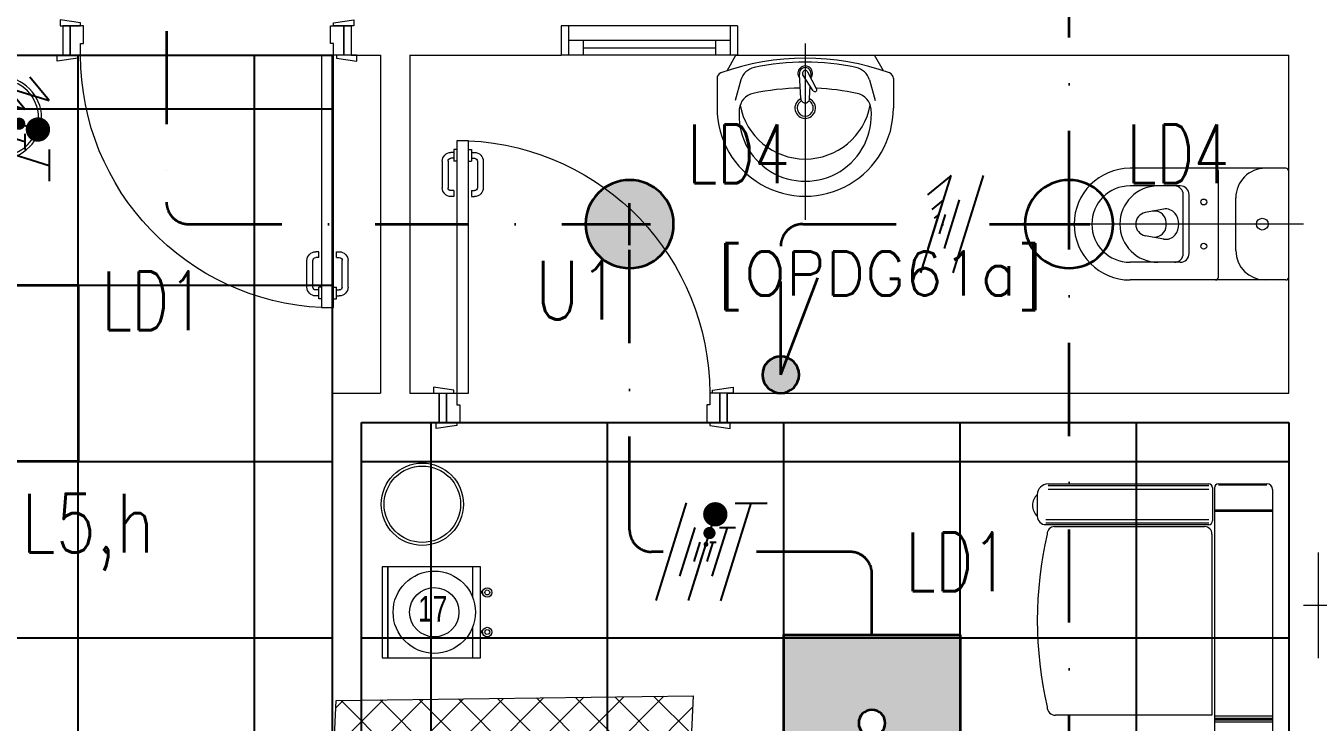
# Model space of a CAD drawing. Header units: inches. Extents: x -12418 to 183584, y -29325 to 19878.
# Drawn here: x 11222 to 15618, y 1512 to 3883 of the extents above; entities that cross this region are included whole.
import ezdxf
from ezdxf.enums import TextEntityAlignment as Align

# ---------------------------------------------------------------- set-up
doc = ezdxf.new("R2010")
doc.units = ezdxf.units.IN
doc.header["$LTSCALE"] = 25
doc.header["$MEASUREMENT"] = 0
doc.linetypes.add('DASHDOT', pattern=[25.4, 12.7, -6.35, 0, -6.35])
doc.layers.get('0').update_dxf_attribs({"color": 8})
for name, color, linetype, lineweight in [('00-Ground Floor$0$72_EGR_BASE_TEXT', 252, 'Continuous', 5), ('00-Ground Floor$0$72_EGR_EQP_TAG', 142, 'Continuous', 5), ('00-Ground Floor$0$Aluminum', 251, 'Continuous', 5), ('00-Ground Floor$0$C-HYDR-CTCH', 251, 'Continuous', 5), ('00-Ground Floor$0$Hatch', 254, 'Continuous', 5), ('00-Ground Floor$0$LOADING', 253, 'Continuous', 5), ('00-Ground Floor$0$SANIT', 250, 'Continuous', 5), ('00-Ground Floor$0$Walls', 251, 'Continuous', 5), ('00-Ground Floor$0$Wooden Joinery', 251, 'Continuous', 5), ('E-LITE-CIRC', 6, 'Continuous', 25), ('E-LITE-CIRC-NUMB', 6, 'Continuous', 25), ('E-LITE-CLNG', 150, 'Continuous', 35), ('E-LITE-CLNG @ 100', 150, 'Continuous', 35), ('E-LITE-CLNG-CNDT', 6, 'DASHDOT', 35), ('E-LITE-CTRL', 6, 'Continuous', 25), ('E-LITE-IDEN', 6, 'Continuous', 25), ('E-LITE-SWCH @ 100', 3, 'Continuous', 35), ('E-POWR-WIRE', 6, 'Continuous', 25), ('E-POWR-WIRE @ 100', 6, 'Continuous', 25), ('E-POWR-WIRE @ 20', 6, 'Continuous', 25), ('E-POWR-WIRE @ 50', 6, 'Continuous', 25)]:
    doc.layers.add(name, color=color, linetype=linetype, lineweight=lineweight)
doc.layers.add('00-Ground Floor$0$False Ceiling', color=251, linetype='Continuous')
doc.styles.add('00-Ground Floor$0$SIMPLEX', font='SIMPLEX.shx', dxfattribs={"height": 150})
doc.styles.add('00-Ground Floor$0$X3G_ENTITY_257CFD', font='swisscl.ttf', dxfattribs={"height": 200})
doc.styles.add('DC_Simplex', font='SIMPLEX.shx', dxfattribs={"width": 0.7})

# ---------------------------------------------------------------- blocks, each defined once
blk = doc.blocks.new('00-Ground Floor$0$A$C72370EFE')
at = {"layer": '00-Ground Floor$0$Wooden Joinery'}
for p, q in [((-0.01, -0.04), (-0.02, -0.04)), ((-0.01, -0.03), (-0.01, -0.07)), ((0, -0.03), (-0.01, -0.03)), ((0.04, -0.03), (0.05, -0.03)), ((0.05, -0.03), (0.05, -0.07)), ((0.05, -0.04), (0.06, -0.04)), ((-0.05, -0.07), (-0.05, -0.16)), ((-0.03, -0.07), (-0.03, -0.16)), ((-0.01, -0.06), (-0.02, -0.06)), ((0, -0.07), (-0.01, -0.07)), ((0.04, -0.07), (0.05, -0.07)), ((0.05, -0.06), (0.06, -0.06)), ((0.07, -0.07), (0.07, -0.16)), ((0.09, -0.07), (0.09, -0.16)), ((-0.01, -0.17), (-0.02, -0.17)), ((-0.01, -0.17), (-0.01, -0.19)), ((0.05, -0.17), (0.06, -0.17)), ((0.05, -0.17), (0.05, -0.19)), ((-0.01, -0.19), (-0.02, -0.19)), ((0.05, -0.19), (0.06, -0.19))]:
    blk.add_line(p, q, dxfattribs=at)
for centre, radius, start, end in [((-0.02, -0.07), 0.03, 90, 180), ((0.06, -0.07), 0.03, 0, 90), ((-0.02, -0.07), 0.01, 90, 180), ((0.06, -0.07), 0.01, 0, 90), ((-0.02, -0.16), 0.03, 180, 270), ((-0.02, -0.16), 0.01, 180, 270), ((0.06, -0.16), 0.01, 270, 0), ((0.06, -0.16), 0.03, 270, 0)]:
    blk.add_arc(centre, radius, start, end, dxfattribs=at)
blk = doc.blocks.new('00-Ground Floor$0$A$C5DAD61B4')
at = {"layer": '00-Ground Floor$0$Wooden Joinery'}
for points in [[(80, 959.1), (80, 969.1), (10, 979.1), (10, 959.1)], [(940, 959.1), (940, 969.1), (1010, 979.1), (1010, 959.1)], [(70, 859.1), (70, 849.1), (0, 839.1), (0, 859.1)], [(120, 859.1), (120, 0), (80, 0), (80, 859.1)], [(950, 859.1), (950, 849.1), (1020, 839.1), (1020, 859.1)]]:
    blk.add_lwpolyline(points, close=True, dxfattribs=at)
for points in [[(45, 859.1), (45, 959.1), (20, 959.1), (20, 859.1), (45, 859.1)], [(45, 859.1), (80, 859.1), (80, 899.1), (90, 899.1), (90, 959.1), (45, 959.1), (45, 859.1)], [(975, 859.1), (940, 859.1), (940, 899.1), (930, 899.1), (930, 959.1), (975, 959.1), (975, 859.1)], [(975, 859.1), (975, 959.1), (1000, 959.1), (1000, 859.1), (975, 859.1)]]:
    blk.add_lwpolyline(points, dxfattribs=at)
blk.add_arc((80, 859.1), 860, 272.666, 0, dxfattribs=at)
at = {"layer": '00-Ground Floor$0$Wooden Joinery', "xscale": 999.9999999998854, "yscale": 999.9999999998854, "zscale": 999.9999999998854, "rotation": 180}
blk.add_blockref('00-Ground Floor$0$A$C72370EFE', (120, 0), dxfattribs=at)
blk = doc.blocks.new('00-Ground Floor$0$WC manta')
at = {"layer": '00-Ground Floor$0$SANIT'}
for p, q in [((-0.13, 0.18), (-0.13, -0.18)), ((-0.12, 0.19), (0.41, 0.19)), ((0.109, 0.18), (0.109, -0.18)), ((0.05, 0.09), (0.05, -0.09)), ((0.209, 0.1), (0.209, -0.1)), ((0.229, 0.1), (0.229, -0.1)), ((0.239, 0.13), (0.41, 0.13)), ((0.2955, 0.051), (0.3581, 0.0393)), ((-0.18, 0), (0.65, 0)), ((0.2955, -0.051), (0.3581, -0.0393)), ((0.239, -0.13), (0.41, -0.13)), ((-0.12, -0.19), (0.41, -0.19))]:
    blk.add_line(p, q, dxfattribs=at)
for centre, radius in [((0.159, 0.0752), 0.01), ((-0.04, 0), 0.02), ((0.159, -0.0753), 0.01)]:
    blk.add_circle(centre, radius, dxfattribs=at)
for centre, radius, start, end in [((-0.12, 0.18), 0.01, 90, 180), ((-0.05, 0.09), 0.1, 0, 90), ((0.119, 0.18), 0.01, 90, 180), ((0.41, 0), 0.19, 270, 90), ((0.239, 0.1), 0.03, 90, 180), ((0.259, 0.1), 0.03, 90, 180), ((0.3147, 0), 0.13, 270, 90), ((0.41, 0), 0.13, 270, 90), ((0.2882, 0.0117), 0.04, 79.4289, 141.525), ((0.3271, 0.0044), 0.04, 79.4289, 166.4176), ((0.3029, 0), 0.0588, 141.525, 218.475), ((0.3454, 0), 0.0588, 166.4176, 193.5824), ((0.3507, 0), 0.04, 280.5711, 79.4289), ((0.2882, -0.0117), 0.04, 218.475, 280.5711), ((0.3271, -0.0044), 0.04, 193.5824, 280.5711), ((-0.05, -0.09), 0.1, 270, 0), ((0.239, -0.1), 0.03, 180, 270), ((0.259, -0.1), 0.03, 180, 270), ((-0.12, -0.18), 0.01, 180, 270), ((0.119, -0.18), 0.01, 180, 270)]:
    blk.add_arc(centre, radius, start, end, dxfattribs=at)
blk = doc.blocks.new('00-Ground Floor$0$lav-manta 60')
at = {"layer": '00-Ground Floor$0$SANIT'}
for p, q in [((-0.2658, -0.0529), (-0.2358, 0)), ((-0.2358, 0), (0.2358, 0)), ((0, 0.04), (0, -0.56)), ((0.2658, -0.0529), (0.2358, 0)), ((-0.3, -0.0789), (-0.3, -0.18)), ((-0.2185, -0.0841), (-0.2383, -0.1537)), ((-0.015, -0.1473), (-0.0199, -0.064)), ((0.0274, -0.121), (-0.0078, -0.0673)), ((0.0389, -0.1142), (0.0087, -0.0575)), ((0.0191, -0.077), (0.0199, -0.064)), ((0.2185, -0.0841), (0.2383, -0.1537)), ((0.3, -0.0789), (0.3, -0.18)), ((0.015, -0.1473), (0.0174, -0.1057))]:
    blk.add_line(p, q, dxfattribs=at)
for centre, radius, start, end in [((0, -0.8557), 0.8457, 70.1771, 109.8229), ((-0.1608, -0.1006), 0.06, 101.8086, 164.0794), ((0, -0.8696), 0.8457, 78.1914, 101.8086), ((0, -0.0617), 0.025, 320.7474, 220.368), ((0, -0.0617), 0.02, 353.2671, 186.682), ((0.1608, -0.1006), 0.06, 15.9206, 78.1914), ((-0.28, -0.0789), 0.02, 109.8229, 180), ((0, -0.0617), 0.00966, 25.4127, 215.9577), ((0.28, -0.0789), 0.02, 0, 70.1771), ((-0.1645, -0.189), 0.06, 102.0883, 174.8142), ((0, -0.9572), 0.8457, 91.1572, 102.0883), ((0, -0.9572), 0.8457, 88.5486, 88.844), ((0.0332, -0.1176), 0.00666, 210.6852, 30.6852), ((0, -0.9572), 0.8457, 77.9117, 87.4274), ((0.1645, -0.189), 0.06, 5.1858, 77.9117), ((0, -0.1282), 0.2252, 190.6097, 349.3903), ((0, -0.18), 0.035, 115.3106, 64.6894), ((0, -0.18), 0.0275, 117.1496, 62.8504), ((0, -0.1473), 0.015, 180, 0), ((0, -0.18), 0.3, 180, 0), ((0, -0.2039), 0.2252, 174.8142, 5.1858)]:
    blk.add_arc(centre, radius, start, end, dxfattribs=at)
blk = doc.blocks.new('00-Ground Floor$0$GF21008-P')
at = {"layer": '00-Ground Floor$0$LOADING'}
for p, q in [((-0.7709, 0), (0.7906, 0)), ((-0.7019, -0.1974), (-0.7019, 0)), ((-0.6994, -0.1974), (-0.6994, 0)), ((-0.6968, -0.1974), (-0.6968, 0)), ((0, -0.1974), (0, 0)), ((0.0069, -0.1974), (0.0069, 0)), ((0.0099, -0.1974), (0.0099, 0)), ((0.0128, -0.1974), (0.0128, 0)), ((0.0197, -0.1974), (0.0197, 0)), ((-0.79, -0.1841), (-0.79, -0.0191)), ((-0.7866, -0.1841), (-0.7866, -0.0191)), ((-0.79, -0.7634), (-0.79, -0.217)), ((-0.784, -0.7634), (-0.784, -0.217)), ((-0.7767, -0.1974), (0.7964, -0.1974)), ((-0.7767, -0.2037), (-0.6644, -0.2037)), ((-0.7722, -0.7634), (-0.7722, -0.217)), ((-0.6689, -0.7712), (-0.6689, -0.217)), ((-0.6571, -0.7712), (-0.6571, -0.217)), ((-0.6512, -0.7712), (-0.6512, -0.217)), ((-0.6191, -0.2059), (-0.0026, -0.2059)), ((-0.0026, -0.2059), (-0.0026, -0.7385)), ((-0.6444, -0.7413), (-0.6444, -0.2312)), ((-0.7533, -0.8), (-0.68, -0.8))]:
    blk.add_line(p, q, dxfattribs=at)
for centre, radius, start, end in [((-0.7709, -0.0191), 0.0191, 90, 180), ((-0.7767, -0.1841), 0.0133, 180, 270), ((-0.7767, -0.217), 0.0133, 90, 180), ((-0.6644, -0.217), 0.0133, 0, 90), ((-0.6191, -0.2312), 0.0253, 90, 180), ((-0.6191, -0.7413), 0.0253, 180, 270), ((-0.0307, -0.7385), 0.0281, 270, 0), ((-0.7533, -0.7634), 0.0366, 180, 270), ((-0.68, -0.7712), 0.0288, 270, 0), ((-0.3249, 0.51), 1.31, 257.0217, 282.9783), ((-0.7167, -0.7662), 0.0499, 222.6462, 317.3538)]:
    blk.add_arc(centre, radius, start, end, dxfattribs=at)
blk = doc.blocks.new('00-Ground Floor$0$WATER DISPENSER1')
at = {"layer": '00-Ground Floor$0$LOADING'}
for p, q in [((39.296, -0.3448), (39.1904, -0.3448)), ((39.5004, -0.3448), (39.3949, -0.3448))]:
    blk.add_line(p, q, dxfattribs=at)
blk.add_lwpolyline([(39.5004, -0.6333), (39.5004, -0.3183), (39.1904, -0.3183), (39.1904, -0.6333), (39.5004, -0.6333)], dxfattribs=at)
for points in [[(39.2749, -0.3183), (39.278, -0.3183), (39.278, -0.3118), (39.2749, -0.3118)], [(39.281, -0.3183), (39.278, -0.3183), (39.278, -0.3118), (39.281, -0.3118)], [(39.4098, -0.3183), (39.4129, -0.3183), (39.4129, -0.3118), (39.4098, -0.3118)], [(39.416, -0.3183), (39.4129, -0.3183), (39.4129, -0.3118), (39.416, -0.3118)], [(39.5004, -0.6333), (39.1904, -0.6333), (39.1904, -0.6529), (39.5004, -0.6529)]]:
    blk.add_lwpolyline(points, close=True, dxfattribs=at)
for centre, radius in [((39.278, -0.2956), 0.0161), ((39.278, -0.2956), 0.00834), ((39.4129, -0.2956), 0.0161), ((39.4129, -0.2956), 0.00834), ((39.3454, -0.4758), 0.14), ((39.3454, -0.4758), 0.084)]:
    blk.add_circle(centre, radius, dxfattribs=at)
blk = doc.blocks.new('00-Ground Floor$0$WM00001-P')
at = {"layer": '00-Ground Floor$0$LOADING'}
for radius in [0.14, 0.13]:
    blk.add_circle((0, 0), radius, dxfattribs=at)
blk = doc.blocks.new('00-Ground Floor$0$A$Ce9e1c4c3')
at = {"layer": '00-Ground Floor$0$False Ceiling', "color": 254, "linetype": 'Continuous'}
for p, q in [((-94542.1, 3782.6, 0), (-87736.7, 3782.6, 0)), ((-88600, -2747.4), (-88600, 3782.6)), ((-88000, -2747.4), (-88000, 3782.6)), ((-87736.7, 3782.6, 0), (-87736.7, -2747.4, 0)), ((-94542.1, 3600), (-87736.7, 3600)), ((-94542.1, 3000), (-87736.7, 3000)), ((-87400, -847.4), (-87400, 2532.6)), ((-86800, -847.4), (-86800, 2532.6)), ((-86200, -847.4), (-86200, 2532.6)), ((-85600, -847.4), (-85600, 2532.6)), ((-85000, -847.4), (-85000, 2532.6)), ((-94542.1, 2400), (-87736.7, 2400)), ((-87636.7, 2400), (-84482.1, 2400)), ((-94542.1, 1800), (-87736.7, 1800)), ((-87636.7, 1800), (-84482.1, 1800))]:
    blk.add_line(p, q, dxfattribs=at)
at = {"layer": '00-Ground Floor$0$False Ceiling', "color": 254}
for p, q in [((-87636.7, -847.4, 0), (-87636.7, 2532.6, 0)), ((-87636.7, 2532.6, 0), (-84482.1, 2532.6, 0)), ((-84482.1, 2532.6, 0), (-84482.1, -847.4, 0))]:
    blk.add_line(p, q, dxfattribs=at)
blk = doc.blocks.new('00-Ground Floor')
at = {"layer": '00-Ground Floor$0$Hatch'}
h = blk.add_hatch(dxfattribs=at)
h.set_pattern_fill('ANSI37', color=256, scale=30)
h.set_pattern_definition([(45, (-1981.42, -13099.68), (-67.35192, 67.35192), []), (135, (-1981.42, -13099.68), (-67.35192, -67.35192), [])])
h.paths.add_polyline_path([(48971.2, 8818.2), (48367.3, 8810.1), (48371.2, 8521.7), (48975.1, 8529.8)])
h.paths.add_polyline_path([(41810.5, 8810.5), (41227, 8805), (41207, 8513.7), (41790.5, 8519.1)])
h.paths.add_polyline_path([(27433.5, 8803.1), (26834.4, 8799), (26828.7, 8506), (27427.8, 8510)])
h.paths.add_polyline_path([(34618.7, 8805.3), (34017.5, 8797.8), (34009.3, 8512.1), (34610.5, 8519.6)])
h.paths.add_polyline_path([(20214.3, 8812.4), (19607.8, 8790.5), (19622.4, 8498), (20228.8, 8519.8)])
h.paths.add_polyline_path([(13477.7, 8802), (12255.7, 8825.9), (12249.3, 8529.8), (13471.3, 8505.8)])
h.paths.add_polyline_path([(13491.8, 1601.9), (12276.8, 1586.2), (12263.3, 1293.7), (13478.3, 1309.4)])
h.paths.add_polyline_path([(13465.7, -5591.3), (12262.6, -5607.3), (12256.9, -5900.3), (13460, -5884.3)])
h.paths.add_polyline_path([(13484.2, -12790), (12287.5, -12801.4), (12290.4, -13095.9), (13487, -13084.4)])
h.paths.add_polyline_path([(5849.2, -12787.9), (5245.6, -12791.6), (5256.3, -13077.1), (5859.8, -13073.4)])
h.paths.add_polyline_path([(5833.8, -5589.9), (5236.9, -5588.3), (5236.8, -5889.5), (5833.6, -5891)])
h.paths.add_polyline_path([(5843.6, 1599.7), (5224.3, 1600.9), (5213.7, 1298), (5833, 1296.7)])
h.paths.add_polyline_path([(5820.3, 8779.1), (5219.7, 8793.5), (5216, 8503.9), (5816.7, 8489.4)])
h.paths.add_polyline_path([(-1378.8, 8777.2), (-1981.4, 8799.9), (-1979.5, 8511.6), (-1376.9, 8488.9)])
h.paths.add_polyline_path([(-1371.1, -5601.1), (-1973.1, -5608.1), (-1969.7, -5899.7), (-1367.7, -5892.7)])
h.paths.add_polyline_path([(-1353.5, -12795.7), (-1951.9, -12796.7), (-1947.1, -13097.4), (-1348.7, -13096.4)])
h.paths.add_polyline_path([(20233.2, -12782.5), (19627.5, -12795.4), (19633.2, -13096.6), (20238.9, -13083.7)])
h.paths.add_polyline_path([(20226.6, -5590), (19632.3, -5607.6), (19634.4, -5904.1), (20228.7, -5886.6)])
h.paths.add_polyline_path([(20217.9, 1618), (19619, 1610.4), (19623, 1310.2), (20221.9, 1317.9)])
h.paths.add_polyline_path([(27418.3, 1602.8), (26816.3, 1607.5), (26820.6, 1315.3), (27422.5, 1310.7)])
h.paths.add_polyline_path([(27422, -5579.9), (26818.1, -5597.5), (26831.6, -5897.5), (27431.7, -5876.5)])
h.paths.add_polyline_path([(27438.1, -12795.9), (26834.3, -12789.3), (26831.9, -13075), (27435.7, -13081.6)])
h.paths.add_polyline_path([(34636.6, -12785.4), (34039.3, -12800), (34048.3, -13099.7), (34645.6, -13085.1)])
h.paths.add_polyline_path([(34629.3, -5597.1), (34028, -5595.2), (34029.2, -5892.4), (34630.4, -5894.3)])
h.paths.add_polyline_path([(34592.8, 1606.7), (34012, 1611.4), (34031.7, 1321.6), (34612.5, 1316.9)])
h.paths.add_polyline_path([(41796.2, 1606), (41198.6, 1619.8), (41200.6, 1327.8), (41798.2, 1314.1)])
h.paths.add_polyline_path([(41797.2, -5592.6), (41228.8, -5600.2), (41230.6, -5894.3), (41799, -5886.7)])
h.paths.add_polyline_path([(41834.3, -12789.7), (41229, -12792.4), (41230.4, -13096.9), (41835.6, -13094.3)])
h.paths.add_polyline_path([(49008.5, -12790.2), (48420.5, -12774.1), (48407.3, -13081.4), (48995.3, -13097.4)])
h.paths.add_polyline_path([(48992.7, -5590.8), (48389.5, -5589.7), (48387.5, -5886.2), (48990.7, -5887.3)])
at = {"layer": '00-Ground Floor$0$Aluminum'}
for p, q in [((13642.9, 3882.6, 0), (13042.9, 3882.6, 0)), ((13067.9, 3882.6, 0), (13067.9, 3782.6, 0)), ((13617.9, 3882.6, 0), (13617.9, 3782.6, 0)), ((13617.9, 3832.6, 0), (13067.9, 3832.6, 0)), ((13117.9, 3832.6, 0), (13117.9, 3782.6, 0)), ((13567.9, 3832.6, 0), (13567.9, 3782.6, 0)), ((13642.9, 3782.6, 0), (13042.9, 3782.6, 0)), ((13117.9, 3807.6, 0), (13567.9, 3807.6, 0))]:
    blk.add_line(p, q, dxfattribs=at)
at = {"layer": '00-Ground Floor$0$C-HYDR-CTCH', "flags": 128}
blk.add_lwpolyline([(12276.8, 1586.2), (13491.8, 1601.9), (13478.3, 1309.4), (12263.3, 1293.7), (12276.8, 1586.2)], dxfattribs=at)
at = {"layer": '00-Ground Floor$0$SANIT'}
for p, q in [((15617.9, 2090.3, 0), (15617.9, 1730.3, 0)), ((15567.9, 1910.3, 0), (16397.9, 1910.3, 0))]:
    blk.add_line(p, q, dxfattribs=at)
at = {"layer": '00-Ground Floor$0$Walls'}
for p, q in [((11347.9, 3882.6, 0), (11347.9, 3782.6, 0)), ((12327.9, 3882.6, 0), (12327.9, 3782.6, 0)), ((13042.9, 3882.6, 0), (13042.9, 3782.6, 0)), ((13642.9, 3882.6, 0), (13642.9, 3782.6, 0)), ((5457.9, 3782.6, 0), (11347.9, 3782.6, 0)), ((12327.9, 3782.6, 0), (12427.9, 3782.6, 0)), ((12427.9, 3782.6, 0), (12427.9, 2632.6, 0)), ((12527.9, 3782.6, 0), (13042.9, 3782.6, 0)), ((12527.9, 3782.6, 0), (12527.9, 2632.6, 0)), ((13642.9, 3782.6, 0), (15517.9, 3782.6, 0)), ((15517.9, 2632.6, 0), (15517.9, 3782.6, 0)), ((12263.3, 2632.6, 0), (12427.9, 2632.6, 0)), ((12263.3, 2632.6, 0), (12263.3, 823.8, 0)), ((12527.9, 2632.6, 0), (12627.9, 2632.6, 0)), ((12627.9, 2632.6, 0), (12627.9, 2532.6, 0)), ((13607.9, 2632.6, 0), (15517.9, 2632.6, 0)), ((13607.9, 2632.6, 0), (13607.9, 2532.6, 0)), ((12363.3, 2532.6, 0), (12627.9, 2532.6, 0)), ((12363.3, 2532.6), (12363.3, 1587.3)), ((13607.9, 2532.6, 0), (15517.9, 2532.6, 0)), ((15517.9, -847.4, 0), (15517.9, 2532.6, 0))]:
    blk.add_line(p, q, dxfattribs=at)
at = {"layer": '00-Ground Floor$0$False Ceiling', "color": 254}
blk.add_blockref('00-Ground Floor$0$A$Ce9e1c4c3', (100000, 0), dxfattribs=at)
at = {"layer": '00-Ground Floor$0$LOADING', "extrusion": (2.24019e-05, -2.25232e-18, -1), "xscale": 1000, "yscale": 1000, "zscale": 1000, "rotation": 180}
blk.add_blockref('00-Ground Floor$0$WM00001-P', (-11135, 3569.3, 0.2), dxfattribs=at)
at = {"layer": '00-Ground Floor$0$LOADING', "extrusion": (2.24019e-05, 2.24684e-18, -1), "xscale": -1000, "yscale": 1000, "zscale": 1000}
blk.add_blockref('00-Ground Floor$0$WM00001-P', (-12570.4, 2254.2, 0.3), dxfattribs=at)
at = {"layer": '00-Ground Floor$0$LOADING', "xscale": 1000, "yscale": 1000, "zscale": 1000}
for name, p, rotation in [('00-Ground Floor$0$GF21008-P', (15462.5, 1533.5), 269.9999999999998), ('00-Ground Floor$0$WATER DISPENSER1', (13086.9, 41232.1), 269.9999999999999)]:
    blk.add_blockref(name, p, dxfattribs=dict(at, rotation=rotation))
at = {"layer": '00-Ground Floor$0$SANIT'}
for name, p, xscale, yscale, zscale, rotation in [('00-Ground Floor$0$lav-manta 60', (13872.9, 3782.6, 0), 1000.000000000223, 1000.000000000223, 1000.000000000223, 359.9999995639858), ('00-Ground Floor$0$WC manta', (15387.9, 3207.6, 0), 999.9999999999995, 999.9999999999995, 999.9999999999995, 180)]:
    blk.add_blockref(name, p, dxfattribs=dict(at, xscale=xscale, yscale=yscale, zscale=zscale, rotation=rotation))
at = {"layer": '00-Ground Floor$0$Wooden Joinery', "xscale": -1}
blk.add_blockref('00-Ground Floor$0$A$C5DAD61B4', (12347.9, 2923.5, 0), dxfattribs=at)
at = {"layer": '00-Ground Floor$0$Wooden Joinery', "xscale": -1, "rotation": 180}
blk.add_blockref('00-Ground Floor$0$A$C5DAD61B4', (12607.9, 3491.6, 0), dxfattribs=at)
at = {"layer": '00-Ground Floor$0$72_EGR_BASE_TEXT', "insert": (14128.6, 3114.6, 0), "char_height": 150, "attachment_point": 2, "style": '00-Ground Floor$0$SIMPLEX'}
blk.add_mtext('[OPDG61a]', dxfattribs=at)
at = {"layer": '00-Ground Floor$0$72_EGR_EQP_TAG', "insert": (12606, 1942.2, 0), "char_height": 87.47, "attachment_point": 2, "style": '00-Ground Floor$0$X3G_ENTITY_257CFD'}
blk.add_mtext('17', dxfattribs=at)
blk = doc.blocks.new('*U308')
h = blk.add_hatch(color=254)
h.dxf.hatch_style = 1
h.paths.add_polyline_path([(-300, 300), (-300, -300), (300, -300), (300, 300)])
edge = h.paths.add_edge_path(flags=16)
edge.add_arc((0, 0), 45, 0, 360)
blk.add_lwpolyline([(-300, 300), (-300, -300), (300, -300), (300, 300)], close=True)
blk.add_circle((0, 0), 45)
at = {"layer": 'E-LITE-CIRC-NUMB', "style": 'DC_Simplex', "width": 0.7, "flags": 8}
blk.add_attdef('CIRCUIT', text='', height=200, rotation=0, dxfattribs=at).set_placement((-473.9, 300), align=Align.RIGHT)
at = {"layer": 'E-LITE-CTRL', "style": 'DC_Simplex', "width": 0.7, "flags": 8}
blk.add_attdef('CONTROL', (1118.9, -935), '', height=200, rotation=360, dxfattribs=at)
at = {"layer": 'E-LITE-IDEN', "style": 'DC_Simplex', "width": 0.7, "flags": 8}
blk.add_attdef('TYPE', (-114.6, 448.6), '', height=200, rotation=360, dxfattribs=at)
blk = doc.blocks.new('*U263')
h = blk.add_hatch(color=254)
h.dxf.hatch_style = 1
edge = h.paths.add_edge_path()
edge.add_arc((0, 0), 1.5, 0, 360)
for p, q in [((0, -0.711), (0, 0.711)), ((0.711, 0), (-0.711, 0))]:
    blk.add_line(p, q)
blk.add_circle((0, 0), 1.5)
at = {"layer": 'E-LITE-CIRC-NUMB', "style": 'DC_Simplex', "width": 0.7, "flags": 8}
blk.add_attdef('CIRCUIT', text='', height=2, rotation=360, dxfattribs=at).set_placement((-3.364, 1.5), align=Align.RIGHT)
at = {"layer": 'E-LITE-CTRL', "style": 'DC_Simplex', "width": 0.7, "flags": 8}
blk.add_attdef('CONTROL', (3.364, -3.498), '', height=2, rotation=360, dxfattribs=at)
at = {"layer": 'E-LITE-IDEN', "style": 'DC_Simplex', "width": 0.7, "flags": 8}
blk.add_attdef('TYPE', (3.364, 1.5), '', height=2, rotation=360, dxfattribs=at)
blk = doc.blocks.new('DC_LT-CL-Point')
for p, q in [((0, -0.711), (0, 0.711)), ((0.711, 0), (-0.711, 0))]:
    blk.add_line(p, q)
blk.add_circle((0, 0), 1.5)
at = {"layer": 'E-LITE-CIRC-NUMB', "style": 'DC_Simplex', "width": 0.7, "flags": 8}
blk.add_attdef('CIRCUIT', text='', height=2, rotation=360, dxfattribs=at).set_placement((-3.364, 1.5), align=Align.RIGHT)
at = {"layer": 'E-LITE-CTRL', "style": 'DC_Simplex', "width": 0.7, "flags": 8}
blk.add_attdef('CONTROL', (3.364, -3.498), '', height=2, rotation=360, dxfattribs=at)
at = {"layer": 'E-LITE-IDEN', "style": 'DC_Simplex', "width": 0.7, "flags": 8}
blk.add_attdef('TYPE', (3.364, 1.5), '', height=2, rotation=360, dxfattribs=at)
blk = doc.blocks.new('*U23')
blk.add_hatch(color=256).paths.add_polyline_path([(0.636, -0.614, -1), (-0.614, -0.636, -1)])
blk.add_line((0.011, -0.625), (1.269, -3.925))
blk.add_circle((0.011, -0.625), 0.625)
at = {"layer": 'E-LITE-CTRL', "style": 'DC_Simplex', "width": 0.7, "flags": 8}
blk.add_attdef('CONTROL', (-26.627, -10.116), '', height=2, rotation=360, dxfattribs=at)
at = {"layer": 'E-LITE-IDEN', "style": 'DC_Simplex', "width": 0.7, "flags": 8}
blk.add_attdef('TYPE', text='', height=2, rotation=360, dxfattribs=at).set_placement((-31.991, -10.116), align=Align.RIGHT)
blk = doc.blocks.new('*U59')
blk.add_lwpolyline([(-300, 300), (-300, -300), (300, -300), (300, 300)], close=True)
blk.add_circle((0, 0), 45)
at = {"layer": 'E-LITE-CIRC-NUMB', "style": 'DC_Simplex', "width": 0.7, "flags": 8}
blk.add_attdef('CIRCUIT', text='', height=200, rotation=0, dxfattribs=at).set_placement((-473.9, 300), align=Align.RIGHT)
at = {"layer": 'E-LITE-CTRL', "style": 'DC_Simplex', "width": 0.7, "flags": 8}
blk.add_attdef('CONTROL', (1118.9, -935), '', height=200, rotation=360, dxfattribs=at)
at = {"layer": 'E-LITE-IDEN', "style": 'DC_Simplex', "width": 0.7, "flags": 8}
blk.add_attdef('TYPE', (-380, 146.8), '', height=200, rotation=360, dxfattribs=at)
blk = doc.blocks.new('*U77')
for p, q in [((-0.515, -1.66), (0.515, 1.66)), ((0.515, 1.66), (-0.287, 1.001)), ((0.587, -1.663), (1.617, 1.658))]:
    blk.add_line(p, q)
blk = doc.blocks.new('*U1208')
at = {"layer": 'E-POWR-WIRE @ 100', "xscale": 100, "yscale": 100, "zscale": 100}
blk.add_blockref('*U77', (14317.5, 3207.6, 0), dxfattribs=at)
at = {"layer": 'E-POWR-WIRE @ 20', "xscale": 20, "yscale": 20, "zscale": 20}
blk.add_blockref('*U77', (14317.5, 3207.6, 0), dxfattribs=at)
at = {"layer": 'E-POWR-WIRE @ 50', "xscale": 50, "yscale": 50, "zscale": 50}
blk.add_blockref('*U77', (14317.5, 3207.6, 0), dxfattribs=at)
blk = doc.blocks.new('*U76')
for p, q in [((-1.617, -1.658), (-0.587, 1.663)), ((-0.515, -1.66), (0.515, 1.66)), ((0.587, -1.663), (1.617, 1.658)), ((1.078, 1.659), (2.157, 1.657))]:
    blk.add_line(p, q)
at = {"const_width": 0.414}
blk.add_lwpolyline([(0.19, 1.278, 1), (0.604, 1.277, 1)], format="xyb", close=True, dxfattribs=at)
blk = doc.blocks.new('*U1268')
at = {"layer": 'E-POWR-WIRE @ 100', "xscale": 100, "yscale": 100, "zscale": 100}
blk.add_blockref('*U76', (13527.4, 2092.2), dxfattribs=at)
at = {"layer": 'E-POWR-WIRE @ 20', "xscale": 20, "yscale": 20, "zscale": 20}
blk.add_blockref('*U76', (13527.4, 2092.2), dxfattribs=at)
at = {"layer": 'E-POWR-WIRE @ 50', "xscale": 50, "yscale": 50, "zscale": 50}
blk.add_blockref('*U76', (13527.4, 2092.2), dxfattribs=at)
blk = doc.blocks.new('*U82')
for p, q in [((-1.658, 1.617), (1.663, 0.587)), ((1.663, 0.587), (1.004, 1.389)), ((-1.66, 0.515), (1.66, -0.515)), ((-1.663, -0.587), (1.658, -1.617)), ((1.659, -1.078), (1.657, -2.157))]:
    blk.add_line(p, q)
at = {"const_width": 0.414}
blk.add_lwpolyline([(1.278, -0.19, 1), (1.277, -0.604, 1)], format="xyb", close=True, dxfattribs=at)
blk = doc.blocks.new('*U1379')
at = {"layer": 'E-POWR-WIRE @ 100', "xscale": 100, "yscale": 100, "zscale": 100}
blk.add_blockref('*U82', (11135, 3569.3), dxfattribs=at)
at = {"layer": 'E-POWR-WIRE @ 20', "xscale": 20, "yscale": 20, "zscale": 20}
blk.add_blockref('*U82', (11135, 3569.3), dxfattribs=at)
at = {"layer": 'E-POWR-WIRE @ 50', "xscale": 50, "yscale": 50, "zscale": 50}
blk.add_blockref('*U82', (11135, 3569.3), dxfattribs=at)

msp = doc.modelspace()

# ---------------------------------------------------------------- linework, layer by layer
at = {"layer": 'E-LITE-CLNG-CNDT', "color": 1}
for points in [[(11700, 4500), (11700, 3282.6, 0.414214), (11775, 3207.6), (13275.4, 3207.6)], [(14100, 1809.6), (14100, 2017.2, 0.414214), (14025, 2092.2), (13350.4, 2092.2, -0.414214), (13275.4, 2167.2), (13275.4, 3207.6)]]:
    msp.add_lwpolyline(points, format="xyb", dxfattribs=at)
at = {"layer": 'E-LITE-CLNG-CNDT'}
for points in [[(14770.4, 3207.6), (14770.4, 4150, 0.065989), (14767.8, 4169.5), (14696.9, 4432.6)], [(14400, -129.1), (14695.4, -129.1, 0.414214), (14770.4, -54.1), (14770.4, 3207.6)]]:
    msp.add_lwpolyline(points, format="xyb", dxfattribs=at)
at = {"layer": 'E-LITE-CLNG-CNDT', "elevation": 0}
msp.add_lwpolyline([(13789.6, 2695.1), (13789.6, 3132.6, -0.414214), (13864.6, 3207.6), (14770.4, 3207.6)], format="xyb", dxfattribs=at)

# ---------------------------------------------------------------- block references
at = {"layer": 'E-LITE-CLNG'}
ref = msp.add_blockref('*U59', (11100, 2700), dxfattribs=dict(at, xscale=-1))
ref.add_attrib('TYPE', 'LD1', (11480, 2846.8), dxfattribs={"layer": 'E-LITE-IDEN', "height": 200, "rotation": 0, "style": 'DC_Simplex', "width": 0.7, "flags": 8})
ref = msp.add_blockref('*U308', (14100, 1509.6), dxfattribs=dict(at, xscale=-1))
ref.add_attrib('TYPE', 'LD1', (14214.6, 1958.1), dxfattribs={"layer": 'E-LITE-IDEN', "height": 200, "rotation": 0, "style": 'DC_Simplex', "width": 0.7, "flags": 8})
at = {"layer": 'E-LITE-CLNG @ 100'}
ref = msp.add_blockref('*U263', (13275.4, 3207.6, 0), dxfattribs=dict(at, xscale=-99.99999999999999, yscale=99.99999999999999, zscale=99.99999999999999))
ref.add_attrib('TYPE', 'LD4', (13471.8, 3346.9, 0), dxfattribs={"layer": 'E-LITE-IDEN', "height": 200, "style": 'DC_Simplex', "width": 0.7, "flags": 8})
ref = msp.add_blockref('DC_LT-CL-Point', (14770.4, 3207.6, 0), dxfattribs=dict(at, xscale=-99.99999999999999, yscale=99.99999999999999, zscale=99.99999999999999))
ref.add_attrib('TYPE', 'LD4', (14966.8, 3346.9, 0), dxfattribs={"layer": 'E-LITE-IDEN', "height": 200, "style": 'DC_Simplex', "width": 0.7, "flags": 8})
at = {"layer": 'E-LITE-CLNG-CNDT', "color": 1}
msp.add_blockref('00-Ground Floor', (0, 0), dxfattribs=at)
at = {"layer": 'E-LITE-SWCH @ 100', "xscale": -100, "yscale": 100, "zscale": 100, "rotation": 180}
msp.add_blockref('*U23', (13788.5, 2632.6, 0), dxfattribs=at)
at = {"layer": 'E-POWR-WIRE'}
for name in ['*U1379', '*U1208', '*U1268']:
    msp.add_blockref(name, (0, 0), dxfattribs=at)

# ---------------------------------------------------------------- texts
at = {"layer": 'E-LITE-CIRC', "style": 'DC_Simplex', "width": 0.8}
for s, p in [('U1', (12954.3, 2883.1)), ('L5,h', (11206.5, 2090))]:
    msp.add_text(s, height=200, rotation=0, dxfattribs=at).set_placement(p)

doc.saveas('drawing.dxf')
